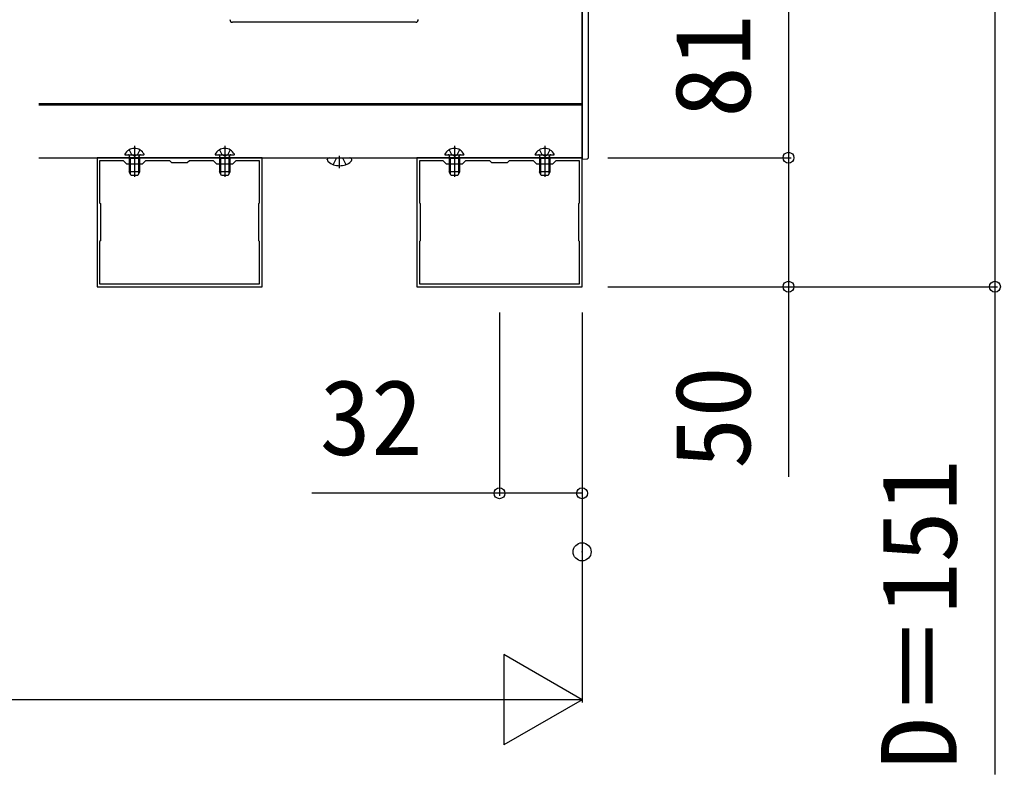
# Model space of a CAD drawing. Units: millimetres, scale not verified. Extents: x -1750 to 1750, y -2608 to 2592.
# Drawn here: x -490 to -109.9, y -1183.4 to -891 of the extents above; entities that cross this region are included whole.
import ezdxf
from ezdxf.enums import TextEntityAlignment as Align

# ---------------------------------------------------------------- set-up
doc = ezdxf.new("R2010")
doc.units = ezdxf.units.MM
doc.header["$LTSCALE"] = 14
doc.header["$PDMODE"] = 32
doc.header["$PDSIZE"] = 7
for name, color, linetype in [('0-3_YKK_11', 7, 'Continuous'), ('0-4_YKK_12', 2, 'Continuous'), ('0-5_YKK_13', 4, 'Continuous'), ('0-6_YKK_D', 6, 'Continuous')]:
    doc.layers.add(name, color=color, linetype=linetype)
doc.styles.add('ＭＳ ゴシック', font='')
doc.styles.get('ＭＳ ゴシック').set_extended_font_data('MS Gothic')

msp = doc.modelspace()

# ---------------------------------------------------------------- linework, layer by layer
at = {"layer": '0-3_YKK_11'}
for points in [[(-460, -994.5), (-396, -994.5), (-396, -944.5), (-460, -944.5)], [(-459, -993.3), (-397, -993.3), (-397, -977), (-397.3, -976.7), (-397.3, -962.3), (-397, -962), (-397, -945.7), (-406.2, -945.7), (-407.5, -947), (-413.5, -947), (-414.8, -945.7), (-424.2, -945.7), (-425, -946.5), (-431, -946.5), (-431.8, -945.7), (-441.2, -945.7), (-442.5, -947), (-448.5, -947), (-449.8, -945.7), (-459, -945.7), (-459, -962), (-458.7, -962.3), (-458.7, -976.7), (-459, -977)], [(-336, -994.5), (-272, -994.5), (-272, -944.5), (-336, -944.5)], [(-335, -993.3), (-273, -993.3), (-273, -977), (-273.3, -976.7), (-273.3, -962.3), (-273, -962), (-273, -945.7), (-282.2, -945.7), (-283.5, -947), (-289.5, -947), (-290.8, -945.7), (-300.2, -945.7), (-301, -946.5), (-307, -946.5), (-307.8, -945.7), (-317.2, -945.7), (-318.5, -947), (-324.5, -947), (-325.8, -945.7), (-335, -945.7), (-335, -962), (-334.7, -962.3), (-334.7, -976.7), (-335, -977)]]:
    msp.add_lwpolyline(points, close=True, dxfattribs=at)
at = {"layer": '0-4_YKK_12'}
for p, q in [((-272, -944.5), (-272, -863.5)), ((-482.5, -923.5), (-272, -923.5)), ((-482.5, -924), (-272, -924)), ((-482.5, -944.5), (-272, -944.5))]:
    msp.add_line(p, q, dxfattribs=at)
at = {"layer": '0-5_YKK_13'}
for p, q in [((-269.5, -944.38), (-269.5, -863.62)), ((-336.5, -892), (-407.5, -892)), ((-447.55, -941.43), (-446.65, -943.25)), ((-445.5, -939.9), (-445.5, -951.89)), ((-443.45, -941.43), (-444.36, -943.25)), ((-412.55, -941.43), (-411.65, -943.25)), ((-410.5, -939.9), (-410.5, -951.89)), ((-408.45, -941.43), (-409.36, -943.25)), ((-323.55, -941.43), (-322.65, -943.25)), ((-321.5, -939.9), (-321.5, -951.89)), ((-319.45, -941.43), (-320.36, -943.25)), ((-288.55, -941.43), (-287.65, -943.25)), ((-286.5, -939.9), (-286.5, -951.89)), ((-284.45, -941.43), (-285.36, -943.25)), ((-449.1, -943.4), (-441.91, -943.4)), ((-447.5, -944.8), (-447.36, -943.99)), ((-443.5, -944.8), (-447.5, -944.8)), ((-447.12, -944.8), (-447.36, -943.78)), ((-445.5, -943.86), (-446.65, -943.25)), ((-445.5, -943.86), (-444.36, -943.25)), ((-443.88, -944.8), (-443.64, -943.78)), ((-443.5, -944.8), (-443.65, -943.99)), ((-414.1, -943.4), (-406.91, -943.4)), ((-412.5, -944.8), (-412.36, -943.99)), ((-408.5, -944.8), (-412.5, -944.8)), ((-412.12, -944.8), (-412.36, -943.78)), ((-410.5, -943.86), (-411.65, -943.25)), ((-410.5, -943.86), (-409.36, -943.25)), ((-408.88, -944.8), (-408.64, -943.78)), ((-408.5, -944.8), (-408.65, -943.99)), ((-370.74, -945.36), (-370.74, -945.2)), ((-370.04, -944.5), (-361.97, -944.5)), ((-366, -948.6), (-366, -943.79)), ((-361.27, -945.36), (-361.27, -945.2)), ((-325.1, -943.4), (-317.91, -943.4)), ((-323.5, -944.8), (-323.36, -943.99)), ((-319.5, -944.8), (-323.5, -944.8)), ((-323.12, -944.8), (-323.36, -943.78)), ((-321.5, -943.86), (-322.65, -943.25)), ((-321.5, -943.86), (-320.36, -943.25)), ((-319.88, -944.8), (-319.64, -943.78)), ((-319.5, -944.8), (-319.65, -943.99)), ((-290.1, -943.4), (-282.91, -943.4)), ((-288.5, -944.8), (-288.36, -943.99)), ((-284.5, -944.8), (-288.5, -944.8)), ((-288.12, -944.8), (-288.36, -943.78)), ((-286.5, -943.86), (-287.65, -943.25)), ((-286.5, -943.86), (-285.36, -943.25)), ((-284.88, -944.8), (-284.64, -943.78)), ((-284.5, -944.8), (-284.65, -943.99)), ((-272, -944.5), (-272, -945)), ((-272, -945), (-269.97, -944.88)), ((-446.8, -951.4), (-447.5, -950)), ((-443.5, -950), (-447.5, -950)), ((-443.5, -950), (-444.2, -951.4)), ((-411.8, -951.4), (-412.5, -950)), ((-408.5, -950), (-412.5, -950)), ((-408.5, -950), (-409.2, -951.4)), ((-322.8, -951.4), (-323.5, -950)), ((-319.5, -950), (-323.5, -950)), ((-319.5, -950), (-320.2, -951.4)), ((-287.8, -951.4), (-288.5, -950)), ((-284.5, -950), (-288.5, -950)), ((-284.5, -950), (-285.2, -951.4)), ((-444.2, -951.4), (-446.8, -951.4)), ((-409.2, -951.4), (-411.8, -951.4)), ((-320.2, -951.4), (-322.8, -951.4)), ((-285.2, -951.4), (-287.8, -951.4))]:
    msp.add_line(p, q, dxfattribs=at)
for points in [[(-272, -863.5), (-272, -865.72), (-272, -936.28), (-272, -944.5)], [(-447.5, -944.8), (-447.5, -947.4), (-447.5, -950)], [(-447.12, -944.8), (-447.12, -947.4), (-447.12, -950.76)], [(-443.88, -944.8), (-443.88, -947.4), (-443.88, -950.76)], [(-443.5, -944.8), (-443.5, -947.4), (-443.5, -950)], [(-412.5, -944.8), (-412.5, -947.4), (-412.5, -950)], [(-412.12, -944.8), (-412.12, -947.4), (-412.12, -950.76)], [(-408.88, -944.8), (-408.88, -947.4), (-408.88, -950.76)], [(-408.5, -944.8), (-408.5, -947.4), (-408.5, -950)], [(-367.13, -944.5), (-367.13, -944.5), (-368.45, -947.16)], [(-364.88, -944.5), (-364.88, -944.5), (-363.55, -947.16)], [(-323.5, -944.8), (-323.5, -947.4), (-323.5, -950)], [(-323.12, -944.8), (-323.12, -947.4), (-323.12, -950.76)], [(-319.88, -944.8), (-319.88, -947.4), (-319.88, -950.76)], [(-319.5, -944.8), (-319.5, -947.4), (-319.5, -950)], [(-288.5, -944.8), (-288.5, -947.4), (-288.5, -950)], [(-288.12, -944.8), (-288.12, -947.4), (-288.12, -950.76)], [(-284.88, -944.8), (-284.88, -947.4), (-284.88, -950.76)], [(-284.5, -944.8), (-284.5, -947.4), (-284.5, -950)]]:
    msp.add_lwpolyline(points, dxfattribs=at)
for centre, radius, start, end in [((-445.5, -945.1), 4.2, 27.281, 152.719), ((-410.5, -945.1), 4.2, 27.281, 152.719), ((-321.5, -945.1), 4.2, 27.281, 152.719), ((-286.5, -945.1), 4.2, 27.281, 152.719), ((-449.1, -943.24), 0.154, 152.719, 270), ((-447.85, -943.9), 0.5, 349.909, 90), ((-443.15, -943.9), 0.5, 90, 190.091), ((-441.91, -943.24), 0.154, 270, 27.281), ((-414.1, -943.24), 0.154, 152.719, 270), ((-412.85, -943.9), 0.5, 349.909, 90), ((-408.15, -943.9), 0.5, 90, 190.091), ((-406.91, -943.24), 0.154, 270, 27.281), ((-370.04, -945.2), 0.7, 92.9579, 180), ((-369.87, -945.36), 0.862, 180, 230.8765), ((-366, -940.6), 7, 230.8765, 270), ((-370.04, -945.2), 0.7, 90, 92.9579), ((-366, -940.6), 7, 270, 309.1236), ((-361.97, -945.2), 0.7, 87.0421, 90), ((-361.97, -945.2), 0.7, 0, 87.0421), ((-362.13, -945.36), 0.862, 309.1236, 0), ((-325.1, -943.24), 0.154, 152.719, 270), ((-323.85, -943.9), 0.5, 349.909, 90), ((-319.15, -943.9), 0.5, 90, 190.091), ((-317.91, -943.24), 0.154, 270, 27.281), ((-290.1, -943.24), 0.154, 152.719, 270), ((-288.85, -943.9), 0.5, 349.909, 90), ((-284.15, -943.9), 0.5, 90, 190.091), ((-282.91, -943.24), 0.154, 270, 27.281), ((-270, -944.38), 0.5, 273.5, 0)]:
    msp.add_arc(centre, radius, start, end, dxfattribs=at)
for centre, major_axis, start_param, end_param in [((-407.5, -891), (0.71, 0.71), 2.358058, 3.925127), ((-336.5, -891), (0.71, -0.71), 5.499651, 7.06672)]:
    msp.add_ellipse(centre, major_axis=major_axis, ratio=0.99628, start_param=start_param, end_param=end_param, dxfattribs=at)
at = {"layer": '0-6_YKK_D'}
for p, q in [((-192, -863.5), (-192, -944.5)), ((-262, -944.5), (-191, -944.5)), ((-262, -944.5), (-191, -944.5)), ((-262, -994.5), (-191, -994.5)), ((-262, -994.5), (-111, -994.5)), ((-304, -1004.5), (-304, -1075.5)), ((-272, -1004.5), (-272, -1155.5)), ((-272, -1004.5), (-272, -1075.5)), ((-272, -1154.5), (-302.31, -1137)), ((-302.31, -1137), (-302.31, -1172)), ((-307, -1154.5), (-1325, -1154.5)), ((-272, -1154.5), (-332.62, -1154.5)), ((-272, -1154.5), (-302.31, -1172))]:
    msp.add_line(p, q, dxfattribs=at)
for points in [[(-112, -843.5), (-112, -994.5), (-112, -1183.41)], [(-192, -944.5), (-192, -994.5), (-192, -1068.18)], [(-272, -1074.5), (-304, -1074.5), (-376.77, -1074.5)]]:
    msp.add_lwpolyline(points, dxfattribs=at)
for centre in [(-192, -944.5), (-192, -944.5), (-192, -994.5), (-112, -994.5), (-304, -1074.5), (-272, -1074.5)]:
    msp.add_circle(centre, 2.12, dxfattribs=at)
msp.add_point((-272, -1097.19), dxfattribs=at)

# ---------------------------------------------------------------- texts
at = {"layer": '0-6_YKK_D', "style": 'ＭＳ ゴシック'}
for s, p in [('81', (-198, -929)), ('50', (-198, -1065.14)), ('D＝151', (-118, -1181.27))]:
    msp.add_text(s, height=29.33, rotation=90, dxfattribs=at).set_placement(p, align=Align.BOTTOM_LEFT)
msp.add_text('32', height=29.33, dxfattribs=at).set_placement((-373.73, -1068.5), align=Align.BOTTOM_LEFT)

doc.saveas('drawing.dxf')
